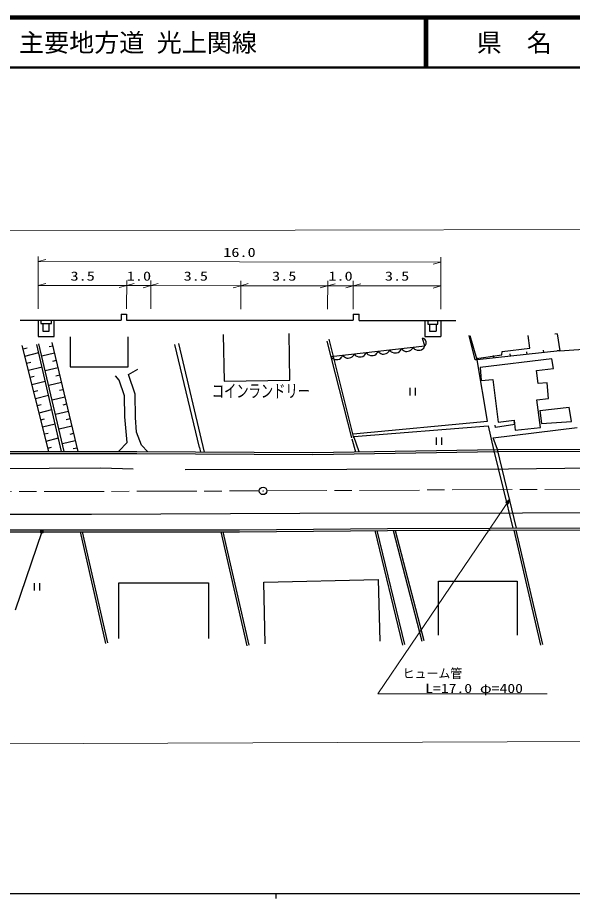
# Model space of a CAD drawing. Units: millimetres, scale not verified. Extents: x 40000 to 680000, y 20000 to 380000.
# Drawn here: x 216447 to 327223, y 204000 to 380000 of the extents above; entities that cross this region are included whole.
import ezdxf
from ezdxf.enums import TextEntityAlignment as Align

# ---------------------------------------------------------------- set-up
doc = ezdxf.new("R2010")
doc.units = ezdxf.units.MM
doc.header["$LTSCALE"] = 1000
doc.linetypes.add('CHAIN', pattern=[18.5, 12, -1.5, 3.5, -1.5])
for name, color, linetype, lineweight in [('M-BGD', 7, 'Continuous', 25), ('M-BMK', 2, 'CHAIN', 13), ('M-BMK-SRVR', 3, 'Continuous', 25), ('M-STR-HTXT', 7, 'Continuous', 13), ('M-STR-STRC', 7, 'Continuous', 25), ('M-TTL', 2, 'Continuous', 140), ('M-TTL-BAND', 7, 'Continuous', 25), ('M-TTL-LINE', 7, 'Continuous', 50)]:
    doc.layers.add(name, color=color, linetype=linetype, lineweight=lineweight)
doc.layers.add('M-TTL-TXT', color=7, linetype='Continuous')
doc.styles.add('ＭＳ ゴシック', font='')
doc.styles.get('ＭＳ ゴシック').set_extended_font_data('MS Gothic')

msp = doc.modelspace()

# ---------------------------------------------------------------- linework, layer by layer
at = {"layer": 'M-BGD'}
for p, q in [((237098, 320760), (238216, 320760)), ((237098, 320760), (237098, 319561)), ((238216, 320760), (238216, 319561)), ((283465, 320760), (283465, 319566)), ((283465, 320760), (284636, 320760)), ((284636, 319467), (284636, 320760)), ((216967, 319561), (237098, 319561)), ((220559, 319561), (220559, 316248)), ((221078, 319561), (221078, 318868)), ((221078, 318868), (223225, 318868)), ((221499, 318868), (221499, 317335)), ((222778, 317335), (222778, 318868)), ((223225, 318868), (223225, 319561)), ((223736, 316248), (223736, 319561)), ((238216, 319561), (283465, 319566)), ((284636, 319467), (303955, 319467)), ((297760, 319467), (297760, 316267)), ((298332, 319423), (298332, 318721)), ((298332, 318721), (300377, 318721)), ((298690, 318721), (298690, 317335)), ((300024, 318721), (300024, 317335)), ((300377, 318721), (300377, 319417)), ((300941, 319467), (300941, 316267)), ((221499, 317335), (222778, 317335)), ((270789, 307531), (270648, 316860)), ((298690, 317335), (300024, 317335)), ((324211, 316809), (323717, 316735)), ((324211, 316809), (324723, 313384)), ((324211, 316809), (324723, 313384)), ((220559, 316248), (223736, 316248)), ((223303, 315102), (228481, 293267)), ((226923, 316234), (226923, 310200)), ((238538, 310200), (238538, 316234)), ((257518, 316661), (257659, 307332)), ((278218, 315325), (283138, 295999)), ((283601, 296057), (278666, 315772)), ((297489, 315874), (297308, 315919)), ((297782, 314390), (297322, 315873)), ((297609, 315811), (297489, 315874)), ((297739, 315717), (297609, 315811)), ((297888, 315562), (297739, 315717)), ((297760, 316267), (300941, 316267)), ((297975, 315388), (297888, 315562)), ((298032, 315205), (297975, 315388)), ((298058, 315012), (298032, 315205)), ((307821, 311594), (306594, 316451)), ((306727, 316451), (308056, 311901)), ((318741, 313946), (318383, 316451)), ((222672, 293267), (217345, 314499)), ((217523, 313791), (218369, 314003)), ((225228, 293267), (220308, 314650)), ((225773, 293267), (220691, 314841)), ((223476, 314374), (222716, 314194)), ((252743, 294124), (247852, 314694)), ((248555, 314886), (253667, 293191)), ((278994, 312264), (297782, 314390)), ((288317, 313077), (288433, 313332)), ((288433, 313332), (288596, 313119)), ((290486, 313194), (290608, 313347)), ((290608, 313347), (290719, 313591)), ((290719, 313591), (290889, 313369)), ((290889, 313369), (291048, 313242)), ((292416, 313107), (292686, 313282)), ((292686, 313282), (292861, 313447)), ((292861, 313447), (292987, 313606)), ((292987, 313606), (293104, 313861)), ((293104, 313861), (293267, 313648)), ((293267, 313648), (293419, 313526)), ((293419, 313526), (293618, 313410)), ((293618, 313410), (293907, 313304)), ((293907, 313304), (294187, 313289)), ((294187, 313289), (294461, 313320)), ((294461, 313320), (294730, 313397)), ((294730, 313397), (294989, 313565)), ((294989, 313565), (295156, 313723)), ((295156, 313723), (295278, 313875)), ((295278, 313875), (295389, 314119)), ((295389, 314119), (295559, 313897)), ((295559, 313897), (295718, 313770)), ((295718, 313770), (295925, 313649)), ((295925, 313649), (296228, 313538)), ((296228, 313538), (296519, 313523)), ((296519, 313523), (296805, 313555)), ((296805, 313555), (297086, 313635)), ((297086, 313635), (297356, 313811)), ((297356, 313811), (297531, 313975)), ((297531, 313975), (297658, 314135)), ((297658, 314135), (297774, 314389)), ((297782, 314390), (297907, 314530)), ((297907, 314530), (297970, 314650)), ((297970, 314650), (298024, 314800)), ((298024, 314800), (298058, 315012)), ((324723, 313384), (308179, 311645)), ((313168, 312617), (313219, 313281)), ((313219, 313281), (318741, 313946)), ((321504, 313046), (321452, 313543)), ((324706, 313496), (324211, 313422)), ((324723, 313384), (334999, 314151)), ((217878, 312376), (220670, 313076)), ((223821, 312919), (221286, 312318)), ((278994, 312264), (279164, 312041)), ((279164, 312041), (279323, 311914)), ((279323, 311914), (279530, 311793)), ((279530, 311793), (279832, 311682)), ((279832, 311682), (280124, 311667)), ((280124, 311667), (280410, 311699)), ((280410, 311699), (280691, 311779)), ((280691, 311779), (280961, 311955)), ((280961, 311955), (281135, 312120)), ((281135, 312120), (281262, 312279)), ((281262, 312279), (281378, 312534)), ((281378, 312534), (281541, 312320)), ((281541, 312320), (281694, 312199)), ((281694, 312199), (281892, 312082)), ((281892, 312082), (282182, 311976)), ((282182, 311976), (282462, 311962)), ((282462, 311962), (282736, 311993)), ((282736, 311993), (283005, 312070)), ((283005, 312070), (283264, 312238)), ((283264, 312238), (283431, 312396)), ((283431, 312396), (283553, 312548)), ((283553, 312548), (283664, 312792)), ((283664, 312792), (283834, 312570)), ((283834, 312570), (283993, 312443)), ((283993, 312443), (284200, 312322)), ((284200, 312322), (284503, 312211)), ((284503, 312211), (284794, 312196)), ((284794, 312196), (285080, 312228)), ((285080, 312228), (285361, 312308)), ((285361, 312308), (285631, 312484)), ((285631, 312484), (285806, 312648)), ((285806, 312648), (285933, 312807)), ((285933, 312807), (286049, 313062)), ((286049, 313062), (286219, 312840)), ((286219, 312840), (286378, 312713)), ((286378, 312713), (286585, 312592)), ((286585, 312592), (286887, 312481)), ((286887, 312481), (287179, 312466)), ((287179, 312466), (287465, 312498)), ((287465, 312498), (287746, 312578)), ((287746, 312578), (288016, 312753)), ((288016, 312753), (288190, 312918)), ((288190, 312918), (288317, 313077)), ((288596, 313119), (288749, 312998)), ((288749, 312998), (288947, 312881)), ((288947, 312881), (289237, 312775)), ((289237, 312775), (289517, 312760)), ((289517, 312760), (289791, 312791)), ((289791, 312791), (290060, 312868)), ((290060, 312868), (290319, 313036)), ((290319, 313036), (290486, 313194)), ((291048, 313242), (291255, 313120)), ((291255, 313120), (291558, 313009)), ((291558, 313009), (291849, 312994)), ((291849, 312994), (292135, 313027)), ((292135, 313027), (292416, 313107)), ((308179, 311645), (307821, 311594)), ((308056, 311901), (313168, 312617)), ((308179, 311645), (308126, 312143)), ((310281, 299333), (308179, 311645)), ((323138, 311799), (308823, 310112)), ((311510, 311995), (311458, 312493)), ((314841, 312345), (314789, 312843)), ((318173, 312695), (318120, 313193)), ((323444, 309856), (323138, 311799)), ((218233, 310960), (219062, 311168)), ((218588, 309545), (221324, 310231)), ((224511, 310007), (221972, 309405)), ((224166, 311463), (223405, 311282)), ((226923, 310200), (238538, 310200)), ((308823, 310112), (309027, 307504)), ((320070, 309498), (323444, 309856)), ((218943, 308129), (219756, 308333)), ((224856, 308552), (224094, 308371)), ((236728, 307560), (235974, 308390)), ((238614, 308691), (240424, 309747)), ((239896, 304770), (238614, 308691)), ((320377, 306891), (320070, 309498)), ((219298, 306714), (221979, 307386)), ((225202, 307096), (222658, 306493)), ((237784, 304392), (236728, 307560)), ((257659, 307332), (270789, 307531)), ((309027, 307504), (311328, 307709)), ((311328, 307709), (312401, 299171)), ((322166, 306993), (320377, 306891)), ((322473, 303874), (322166, 306993)), ((219653, 305298), (220449, 305498)), ((220008, 303883), (222634, 304542)), ((225547, 305640), (224783, 305459)), ((239971, 300093), (239896, 304770)), ((294740, 306012), (294740, 304512)), ((295880, 304512), (295880, 306012)), ((225892, 304185), (223344, 303580)), ((226237, 302729), (225472, 302547)), ((237860, 300244), (237784, 304392)), ((320121, 303619), (322473, 303874)), ((320837, 298097), (320121, 303619)), ((220364, 302467), (221143, 302663)), ((220719, 301052), (223289, 301697)), ((226582, 301273), (224030, 300668)), ((320735, 301523), (326614, 302187)), ((320735, 301523), (321042, 298864)), ((327023, 299273), (326614, 302187)), ((221074, 299636), (221836, 299828)), ((226927, 299817), (226161, 299636)), ((238312, 295116), (237860, 300244)), ((240198, 297152), (239971, 300093)), ((283460, 296844), (310281, 299333)), ((312401, 299171), (315622, 299580)), ((315622, 299580), (315827, 297535)), ((315709, 298714), (315628, 299207)), ((321042, 298864), (327023, 299273)), ((221429, 298221), (223943, 298852)), ((227273, 298362), (224716, 297756)), ((283613, 296267), (310420, 298441)), ((310420, 298441), (311444, 293680)), ((311382, 296041), (328190, 298086)), ((311904, 298092), (311824, 298585)), ((315709, 298714), (311904, 298092)), ((315827, 297535), (320837, 298097)), ((221784, 296805), (222530, 296993)), ((222139, 295390), (224598, 296007)), ((227618, 296906), (226850, 296724)), ((241178, 294588), (240198, 297152)), ((283157, 295836), (283903, 293212)), ((284670, 293225), (283613, 296267)), ((300032, 296126), (300032, 294626)), ((301172, 294626), (301172, 296126)), ((312279, 293694), (311382, 296041)), ((222494, 293975), (223224, 294157)), ((227963, 295450), (225402, 294843)), ((228308, 293995), (227539, 293812)), ((236653, 293381), (238312, 295116)), ((242460, 293230), (241178, 294588)), ((252743, 294124), (252956, 293195)), ((211767, 292867), (240279, 292867)), ((211768, 293267), (240281, 293267)), ((240279, 292867), (275369, 292667)), ((240281, 293267), (275367, 293067)), ((275367, 293067), (312415, 293696)), ((275369, 292667), (312420, 293296)), ((311444, 293680), (315334, 277994)), ((316052, 277996), (312279, 293694)), ((312415, 293696), (341749, 293854)), ((312420, 293296), (341752, 293454)), ((207157, 277646), (230219, 277655)), ((207160, 277246), (230219, 277255)), ((228906, 277255), (234018, 254951)), ((229316, 277255), (234408, 255040)), ((230219, 277655), (260774, 277668)), ((230219, 277255), (260776, 277268)), ((257022, 277266), (262215, 254491)), ((257433, 277266), (262605, 254580)), ((260774, 277668), (290309, 277930)), ((260776, 277268), (290312, 277530)), ((287771, 277508), (293329, 254625)), ((288182, 277511), (293717, 254720)), ((290309, 277930), (331406, 278035)), ((290312, 277530), (331407, 277635)), ((291448, 277533), (297155, 255419)), ((291861, 277534), (297542, 255519)), ((315535, 277595), (320888, 254612)), ((315946, 277596), (321277, 254702)), ((265588, 267204), (288469, 267749)), ((288469, 267749), (288763, 255421)), ((219760, 266995), (219760, 265495)), ((220900, 265495), (220900, 266995)), ((236677, 255904), (236677, 267057)), ((236677, 267057), (254581, 267057)), ((254581, 267057), (254581, 255904)), ((265882, 254876), (265588, 267204)), ((300470, 256570), (300470, 267362)), ((300470, 267362), (316196, 267362)), ((316196, 267362), (316196, 256570))]:
    msp.add_line(p, q, dxfattribs=at)
at = {"layer": 'M-BMK'}
for p, q in [((166224, 285121), (264711, 285427)), ((266211, 285434), (365020, 285967))]:
    msp.add_line(p, q, dxfattribs=at)
at = {"layer": 'M-BMK-SRVR'}
for radius in [750, 30]:
    msp.add_circle((265461, 285430), radius, dxfattribs=at)
at = {"layer": 'M-STR-HTXT'}
for p, q in [((572094, 338197), (191387, 337327)), ((220561, 321806), (220574, 332241)), ((220572, 331241), (222073, 331659)), ((220572, 331241), (300954, 331146)), ((300954, 331146), (299454, 330728)), ((300956, 332146), (300943, 321711)), ((238224, 327458), (238217, 321785)), ((243038, 327452), (243031, 321779)), ((261010, 327431), (261004, 321758)), ((278359, 327411), (278352, 321738)), ((283473, 327405), (283466, 321732)), ((300950, 327384), (300943, 321711)), ((220567, 326479), (222067, 326897)), ((220567, 326479), (238223, 326458)), ((238223, 326458), (236722, 326040)), ((238223, 326458), (239723, 326876)), ((238223, 326458), (243037, 326452)), ((243037, 326452), (241536, 326034)), ((243037, 326452), (244537, 326871)), ((243037, 326452), (261009, 326431)), ((261009, 326431), (259509, 326013)), ((261009, 326431), (262510, 326849)), ((261009, 326431), (278358, 326411)), ((278358, 326411), (276857, 325993)), ((278358, 326411), (279858, 326829)), ((278358, 326411), (283472, 326405)), ((283472, 326405), (281971, 325986)), ((283472, 326405), (284972, 326823)), ((283472, 326405), (300949, 326384)), ((300949, 326384), (299448, 325966)), ((314719, 283760), (288379, 244845)), ((313927, 283089), (314719, 283760)), ((314016, 283077), (314563, 283528)), ((314104, 283066), (314473, 283396)), ((314473, 283396), (314303, 282931)), ((314563, 283528), (314347, 282853)), ((314719, 283760), (314391, 282775)), ((314391, 282775), (313927, 283089)), ((314347, 282853), (314016, 283077)), ((314303, 282931), (314104, 283066)), ((314193, 283054), (314338, 283197)), ((314259, 283009), (314193, 283054)), ((314338, 283197), (314259, 283009)), ((288379, 244845), (322168, 244907)), ((148760, 234578), (577108, 236431))]:
    msp.add_line(p, q, dxfattribs=at)
at = {"layer": 'M-STR-STRC'}
for p, q in [((314460, 289848), (394126, 290643)), ((191588, 289767), (233046, 290031)), ((233046, 290031), (239547, 289856)), ((249906, 289731), (314460, 289848)), ((198072, 280765), (231182, 280782)), ((231182, 280782), (272808, 280992)), ((272808, 280992), (317263, 281018)), ((317263, 281018), (396918, 281582)), ((221279, 277252), (215927, 261609))]:
    msp.add_line(p, q, dxfattribs=at)
for radius in [250, 150, 50]:
    msp.add_circle((221279, 277252), radius, dxfattribs=at)
at = {"layer": 'M-TTL'}
msp.add_line((680000, 380000), (40000, 380000), dxfattribs=at)
at = {"layer": 'M-TTL-BAND'}
for p, q in [((40000, 205000), (579000, 205000)), ((268000, 205000), (268000, 204000))]:
    msp.add_line(p, q, dxfattribs=at)
at = {"layer": 'M-TTL-LINE'}
for p, q in [((297750, 380000), (297750, 370000)), ((298250, 380000), (298250, 370000)), ((40000, 370000), (680000, 370000))]:
    msp.add_line(p, q, dxfattribs=at)

# ---------------------------------------------------------------- texts
at = {"layer": 'M-BGD', "style": 'ＭＳ ゴシック', "width": 0.7}
msp.add_text('コインランドリー', height=2566, dxfattribs=at).set_placement((255221, 303333), align=Align.BOTTOM_LEFT)
at = {"layer": 'M-STR-HTXT', "style": 'ＭＳ ゴシック'}
for s, width, p in [('16.0', 1.3, (257500, 331625)), ('3.5', 1.3, (227004, 326884)), ('1.0', 1.3, (238238, 326884)), ('3.5', 1.3, (249596, 326884)), ('3.5', 1.3, (267256, 326884)), ('1.0', 1.3, (278489, 326884)), ('3.5', 1.3, (289786, 326884)), ('ヒューム管', 0.95, (293349, 247494)), ('L=17.0 φ=400', 1.25, (297842, 244494))]:
    msp.add_text(s, height=1833, dxfattribs=dict(at, width=width)).set_placement(p, align=Align.BOTTOM_LEFT)
at = {"layer": 'M-TTL-TXT', "style": 'ＭＳ ゴシック'}
msp.add_text('主要地方道 光上関線', height=3666, dxfattribs=at).set_placement((216734, 375000), align=Align.MIDDLE_LEFT)
msp.add_text('県\u3000名', height=3666, dxfattribs=at).set_placement((315625, 375000), align=Align.MIDDLE_CENTER)

doc.saveas('drawing.dxf')
